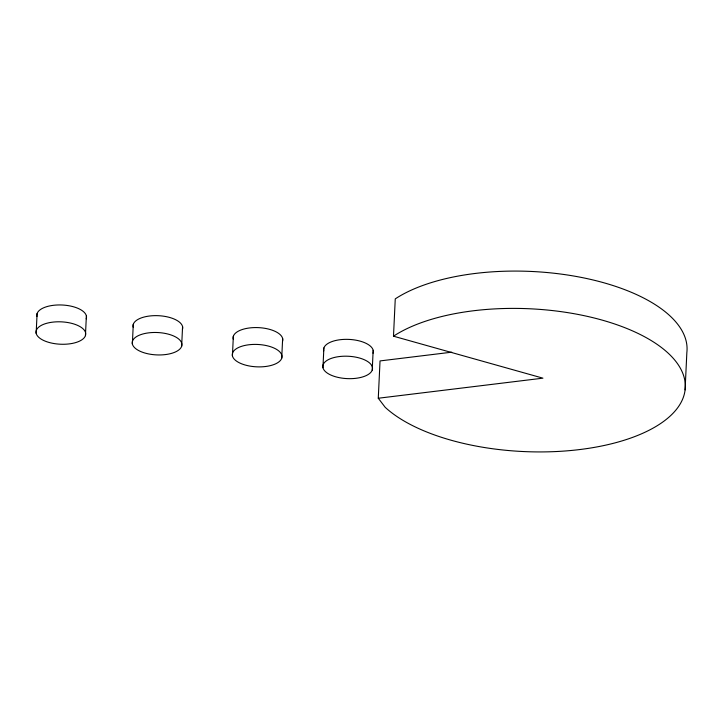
<?xml version="1.0" encoding="UTF-8"?>
<svg xmlns="http://www.w3.org/2000/svg" width="723" height="723" viewBox="0 0 723 723"><rect width="100%" height="100%" fill="white"/><g stroke="black" fill="none" stroke-linecap="round" stroke-linejoin="round"><path stroke-width="1.08" d="M36.15 333.321L37.09 313.556M85.431 335.662A24.88 11.197 2.7 0 0 51.857 322.25A24.88 11.197 2.7 0 0 45.296 341.184A24.88 11.197 2.7 0 0 85.431 335.662L86.371 315.906M132.354 344.003L133.285 324.247M181.636 346.344A24.88 11.197 2.7 0 0 148.052 332.932A24.88 11.197 2.7 0 0 141.5 351.866A24.88 11.197 2.7 0 0 181.636 346.344L182.576 326.588M232.417 355.933L233.357 336.177M281.708 358.283A24.88 11.197 2.7 0 0 248.125 344.862A24.88 11.197 2.7 0 0 241.572 363.796A24.88 11.197 2.7 0 0 281.708 358.283L282.648 338.518M322.937 367.718L323.877 347.953M372.228 370.059A24.88 11.197 2.7 0 0 338.644 356.647A24.88 11.197 2.7 0 0 332.092 375.58A24.88 11.197 2.7 0 0 372.228 370.059L373.167 350.303M685.088 389.878L686.85 352.553A158.843 71.45 2.7 0 0 577.406 276.674A158.843 71.45 2.7 0 0 395.264 298.87L393.493 336.195A158.843 71.45 2.7 0 1 634.839 331.929A158.843 71.45 2.7 0 1 622.105 440.876A158.843 71.45 2.7 0 1 385.187 407.302L378.274 398.237L380.036 360.922L451.721 352.182M378.274 398.237L542.928 378.165L393.493 336.195M233.222 339.096A24.88 11.197 2.7 0 1 258.473 327.627A24.88 11.197 2.7 0 1 282.503 341.437M133.149 327.167A24.88 11.197 2.7 0 1 158.409 315.698A24.88 11.197 2.7 0 1 182.431 329.507M323.741 350.872A24.88 11.197 2.7 0 1 348.992 339.403A24.88 11.197 2.7 0 1 373.023 353.222M36.945 316.475A24.88 11.197 2.7 0 1 62.205 305.007A24.88 11.197 2.7 0 1 86.236 318.825"/></g></svg>
